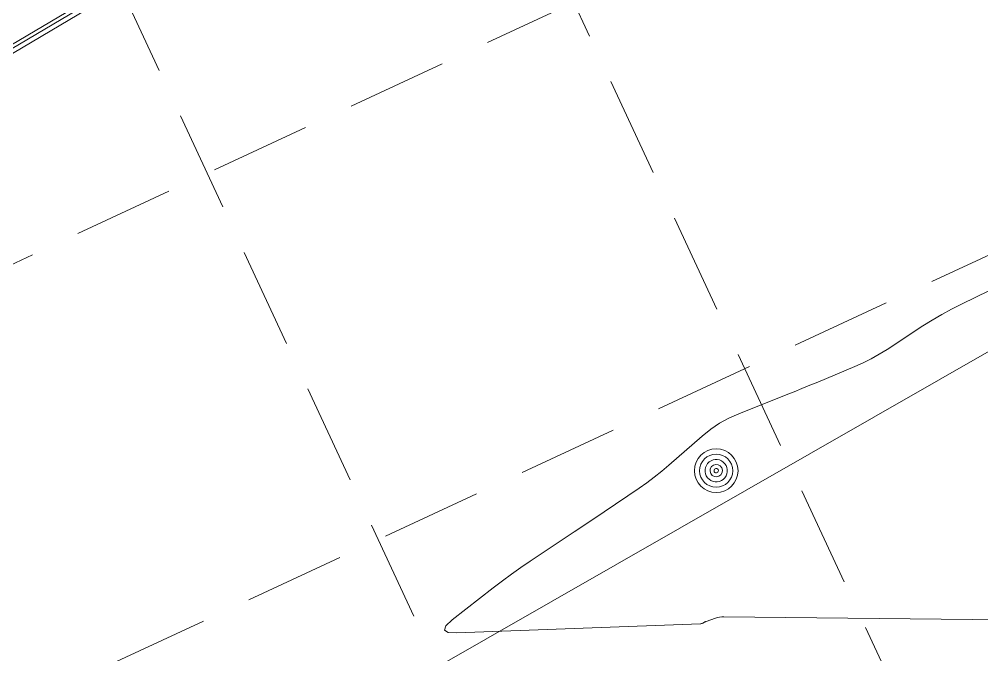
# Model space of a CAD drawing. Extents: x 2498567 to 2501210, y 7092229 to 7094464.
# Drawn here: x 2500074.3 to 2500158.1, y 7093204.7 to 7093260.1 of the extents above; entities that cross this region are included whole.
import ezdxf

# ---------------------------------------------------------------- set-up
doc = ezdxf.new("R2010")
doc.units = 0
doc.header["$MEASUREMENT"] = 0
doc.linetypes.add('DGN Style 6', pattern=[2507.657798, 1.318432, -527.372828, 922.902449, -527.372828, 1.318432, -527.372828])
doc.linetypes.add('HIDDEN', pattern=[0.375, 0.25, -0.125])
for name, color, linetype, lineweight in [('2', 7, 'Continuous', 0), ('20', 7, 'Continuous', 0), ('Level 31', 254, 'Continuous', 0), ('RW_Ex_ROW', 30, 'DGN Style 6', 0)]:
    doc.layers.add(name, color=color, linetype=linetype, lineweight=lineweight)
doc.layers.add('GRID', color=254, linetype='HIDDEN')

# ---------------------------------------------------------------- blocks, each defined once
blk = doc.blocks.new('086')
at = {"color": 0, "linetype": 'ByBlock', "lineweight": -2}
for radius in [0.19, 0.1442]:
    blk.add_circle((0, 0), radius, dxfattribs=at)
for radius, start, end in [(0.0973, 320.42059, 320.42002), (0.0539, 319.51399, 319.51341), (0.0192, 321.34019, 321.33962)]:
    blk.add_arc((0, 0), radius, start, end, dxfattribs=at)

msp = doc.modelspace()

# ---------------------------------------------------------------- linework, layer by layer
at = {"layer": '2', "color": 7, "linetype": 'Continuous', "lineweight": 0, "flags": 128}
for points in [[(2499942.621, 7093180.513), (2499986.887, 7093206.241), (2500029.25, 7093231.431), (2500037.789, 7093236.485), (2500052.166, 7093245.228), (2500087.994, 7093266.471), (2500134.404, 7093294.418), (2500175.14, 7093319.425), (2500215.632, 7093344.316)], [(2499942.771, 7093180.253), (2499987.039, 7093205.982), (2500029.403, 7093231.173), (2500037.943, 7093236.228), (2500052.32, 7093244.971), (2500088.148, 7093266.213), (2500134.56, 7093294.162), (2500175.297, 7093319.169), (2500215.79, 7093344.061)], [(2499942.971, 7093179.907), (2499987.242, 7093205.638), (2500029.607, 7093230.829), (2500038.149, 7093235.885), (2500052.526, 7093244.628), (2500088.353, 7093265.87), (2500134.768, 7093293.82), (2500175.506, 7093318.829), (2500216.001, 7093343.721)]]:
    msp.add_lwpolyline(points, dxfattribs=at)
at = {"layer": 'GRID', "color": 252, "linetype": 'HIDDEN', "lineweight": 0, "ltscale": 35}
for p, q in [((2499765.238, 7094027.898), (2500286.385, 7092910.224)), ((2499733.309, 7094013.01), (2500254.456, 7092895.336)), ((2498973.089, 7092725.621), (2500952.718, 7093648.679)), ((2498987.978, 7092693.691), (2500967.606, 7093616.749))]:
    msp.add_line(p, q, dxfattribs=at)
at = {"layer": 'Level 31', "color": 35, "linetype": 'Continuous', "lineweight": 13}
for p, q in [((2500160.372, 7093237.28), (2500156.317, 7093235.299)), ((2500155.456, 7093234.862), (2500154.609, 7093234.398)), ((2500156.317, 7093235.299), (2500155.456, 7093234.862)), ((2500154.609, 7093234.398), (2500153.777, 7093233.908)), ((2500152.96, 7093233.392), (2500149.837, 7093231.349)), ((2500153.777, 7093233.908), (2500152.96, 7093233.392)), ((2500149.159, 7093230.927), (2500148.464, 7093230.538)), ((2500149.837, 7093231.349), (2500149.159, 7093230.927)), ((2500147.023, 7093229.855), (2500143.806, 7093228.507)), ((2500147.752, 7093230.18), (2500147.023, 7093229.855)), ((2500148.464, 7093230.538), (2500147.752, 7093230.18)), ((2500143.115, 7093228.22), (2500142.424, 7093227.935)), ((2500143.806, 7093228.507), (2500143.115, 7093228.22)), ((2500141.037, 7093227.377), (2500136.929, 7093225.745)), ((2500141.731, 7093227.655), (2500141.037, 7093227.377)), ((2500142.424, 7093227.935), (2500141.731, 7093227.655)), ((2500136.929, 7093225.745), (2500136.069, 7093225.361)), ((2500135.251, 7093224.909), (2500134.475, 7093224.389)), ((2500136.069, 7093225.361), (2500135.251, 7093224.909)), ((2500134.475, 7093224.389), (2500133.74, 7093223.801)), ((2500133.74, 7093223.801), (2500130.838, 7093221.271)), ((2500130.209, 7093220.738), (2500129.564, 7093220.225)), ((2500130.838, 7093221.271), (2500130.209, 7093220.738)), ((2500128.905, 7093219.731), (2500128.231, 7093219.256)), ((2500129.564, 7093220.225), (2500128.905, 7093219.731)), ((2500128.231, 7093219.256), (2500125.202, 7093217.19)), ((2500124.552, 7093216.748), (2500123.901, 7093216.309)), ((2500125.202, 7093217.19), (2500124.552, 7093216.748)), ((2500123.248, 7093215.871), (2500122.594, 7093215.436)), ((2500123.901, 7093216.309), (2500123.248, 7093215.871)), ((2500122.594, 7093215.436), (2500118.748, 7093212.886)), ((2500117.93, 7093212.331), (2500117.123, 7093211.761)), ((2500118.748, 7093212.886), (2500117.93, 7093212.331)), ((2500117.123, 7093211.761), (2500116.328, 7093211.175)), ((2500115.543, 7093210.574), (2500111.959, 7093207.767)), ((2500116.328, 7093211.175), (2500115.543, 7093210.574)), ((2500135.076, 7093207.979), (2500135.255, 7093208.017)), ((2500135.255, 7093208.017), (2500135.437, 7093208.039)), ((2500135.437, 7093208.039), (2500135.622, 7093208.045)), ((2500135.622, 7093208.045), (2500165.673, 7093207.706)), ((2500111.408, 7093207.245), (2500111.294, 7093206.883)), ((2500111.959, 7093207.767), (2500111.408, 7093207.245)), ((2500112.372, 7093206.637), (2500133.576, 7093207.435)), ((2500133.576, 7093207.435), (2500133.63, 7093207.44)), ((2500133.63, 7093207.44), (2500133.682, 7093207.451)), ((2500133.682, 7093207.451), (2500133.733, 7093207.468)), ((2500133.733, 7093207.468), (2500133.782, 7093207.49)), ((2500133.782, 7093207.49), (2500133.941, 7093207.574)), ((2500133.941, 7093207.574), (2500133.975, 7093207.592)), ((2500133.975, 7093207.592), (2500134.01, 7093207.608)), ((2500134.01, 7093207.608), (2500134.045, 7093207.622)), ((2500134.045, 7093207.622), (2500134.081, 7093207.636)), ((2500134.081, 7093207.636), (2500134.899, 7093207.925)), ((2500134.899, 7093207.925), (2500135.076, 7093207.979)), ((2500111.294, 7093206.883), (2500111.615, 7093206.68)), ((2500111.615, 7093206.68), (2500112.372, 7093206.637))]:
    msp.add_line(p, q, dxfattribs=at)
at = {"layer": 'RW_Ex_ROW', "color": 254}
msp.add_line((2500931.408, 7093673.371), (2499777.548, 7093013.067), dxfattribs=at)

# ---------------------------------------------------------------- block references
at = {"layer": '20', "color": 7, "linetype": 'Continuous', "lineweight": 0, "xscale": 10, "yscale": 10, "zscale": 10}
msp.add_blockref('086', (2500134.955, 7093220.78), dxfattribs=at)

doc.saveas('drawing.dxf')
